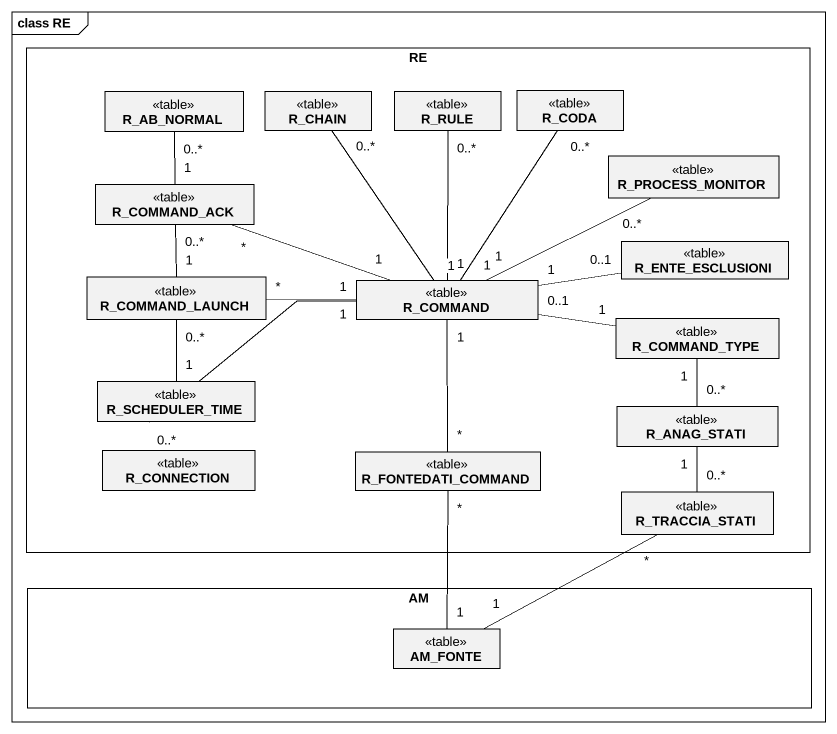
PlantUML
@startuml
mainframe class RE
hide circle
hide empty members
rectangle RE {
  class R_AB_NORMAL <<table>>
  class R_CHAIN <<table>>
  class R_RULE <<table>>
  class R_CODA <<table>>
  class R_PROCESS_MONITOR <<table>>
  class R_COMMAND_ACK <<table>>
  class R_COMMAND_LAUNCH <<table>>
  class R_ENTE_ESCLUSIONI <<table>>
  class R_COMMAND <<table>>
  class R_COMMAND_TYPE <<table>>
  class R_SCHEDULER_TIME <<table>>
  class R_ANAG_STATI <<table>>
  class R_CONNECTION <<table>>
  class R_FONTEDATI_COMMAND <<table>>
  class R_TRACCIA_STATI <<table>>
}
rectangle AM {
  class AM_FONTE <<table>>
}
R_AB_NORMAL "0..*" -- "1" R_COMMAND_ACK
R_CHAIN "0..*" -- "1" R_COMMAND
R_RULE "0..*" -- "1" R_COMMAND
R_CODA "0..*" -- "1" R_COMMAND
R_PROCESS_MONITOR "0..*" -left- "1" R_COMMAND
R_COMMAND_ACK "0..*" -- "1" R_COMMAND_LAUNCH
R_COMMAND_ACK "*" -right- "1" R_COMMAND
R_COMMAND_LAUNCH "*" -right- "1" R_COMMAND
R_COMMAND_LAUNCH "0..*" -- "1" R_SCHEDULER_TIME
R_ENTE_ESCLUSIONI "0..1" -left- "1" R_COMMAND
R_COMMAND "0..1" -right- "1" R_COMMAND_TYPE
R_SCHEDULER_TIME "0..*" -right- "1" R_COMMAND
R_ANAG_STATI "0..*" -up- "1" R_COMMAND_TYPE
R_FONTEDATI_COMMAND "*" -up- "1" R_COMMAND
R_FONTEDATI_COMMAND "*" -- "1" AM_FONTE
R_TRACCIA_STATI "0..*" -up- "1" R_ANAG_STATI
R_TRACCIA_STATI "*" -left- "1" AM_FONTE
@enduml
